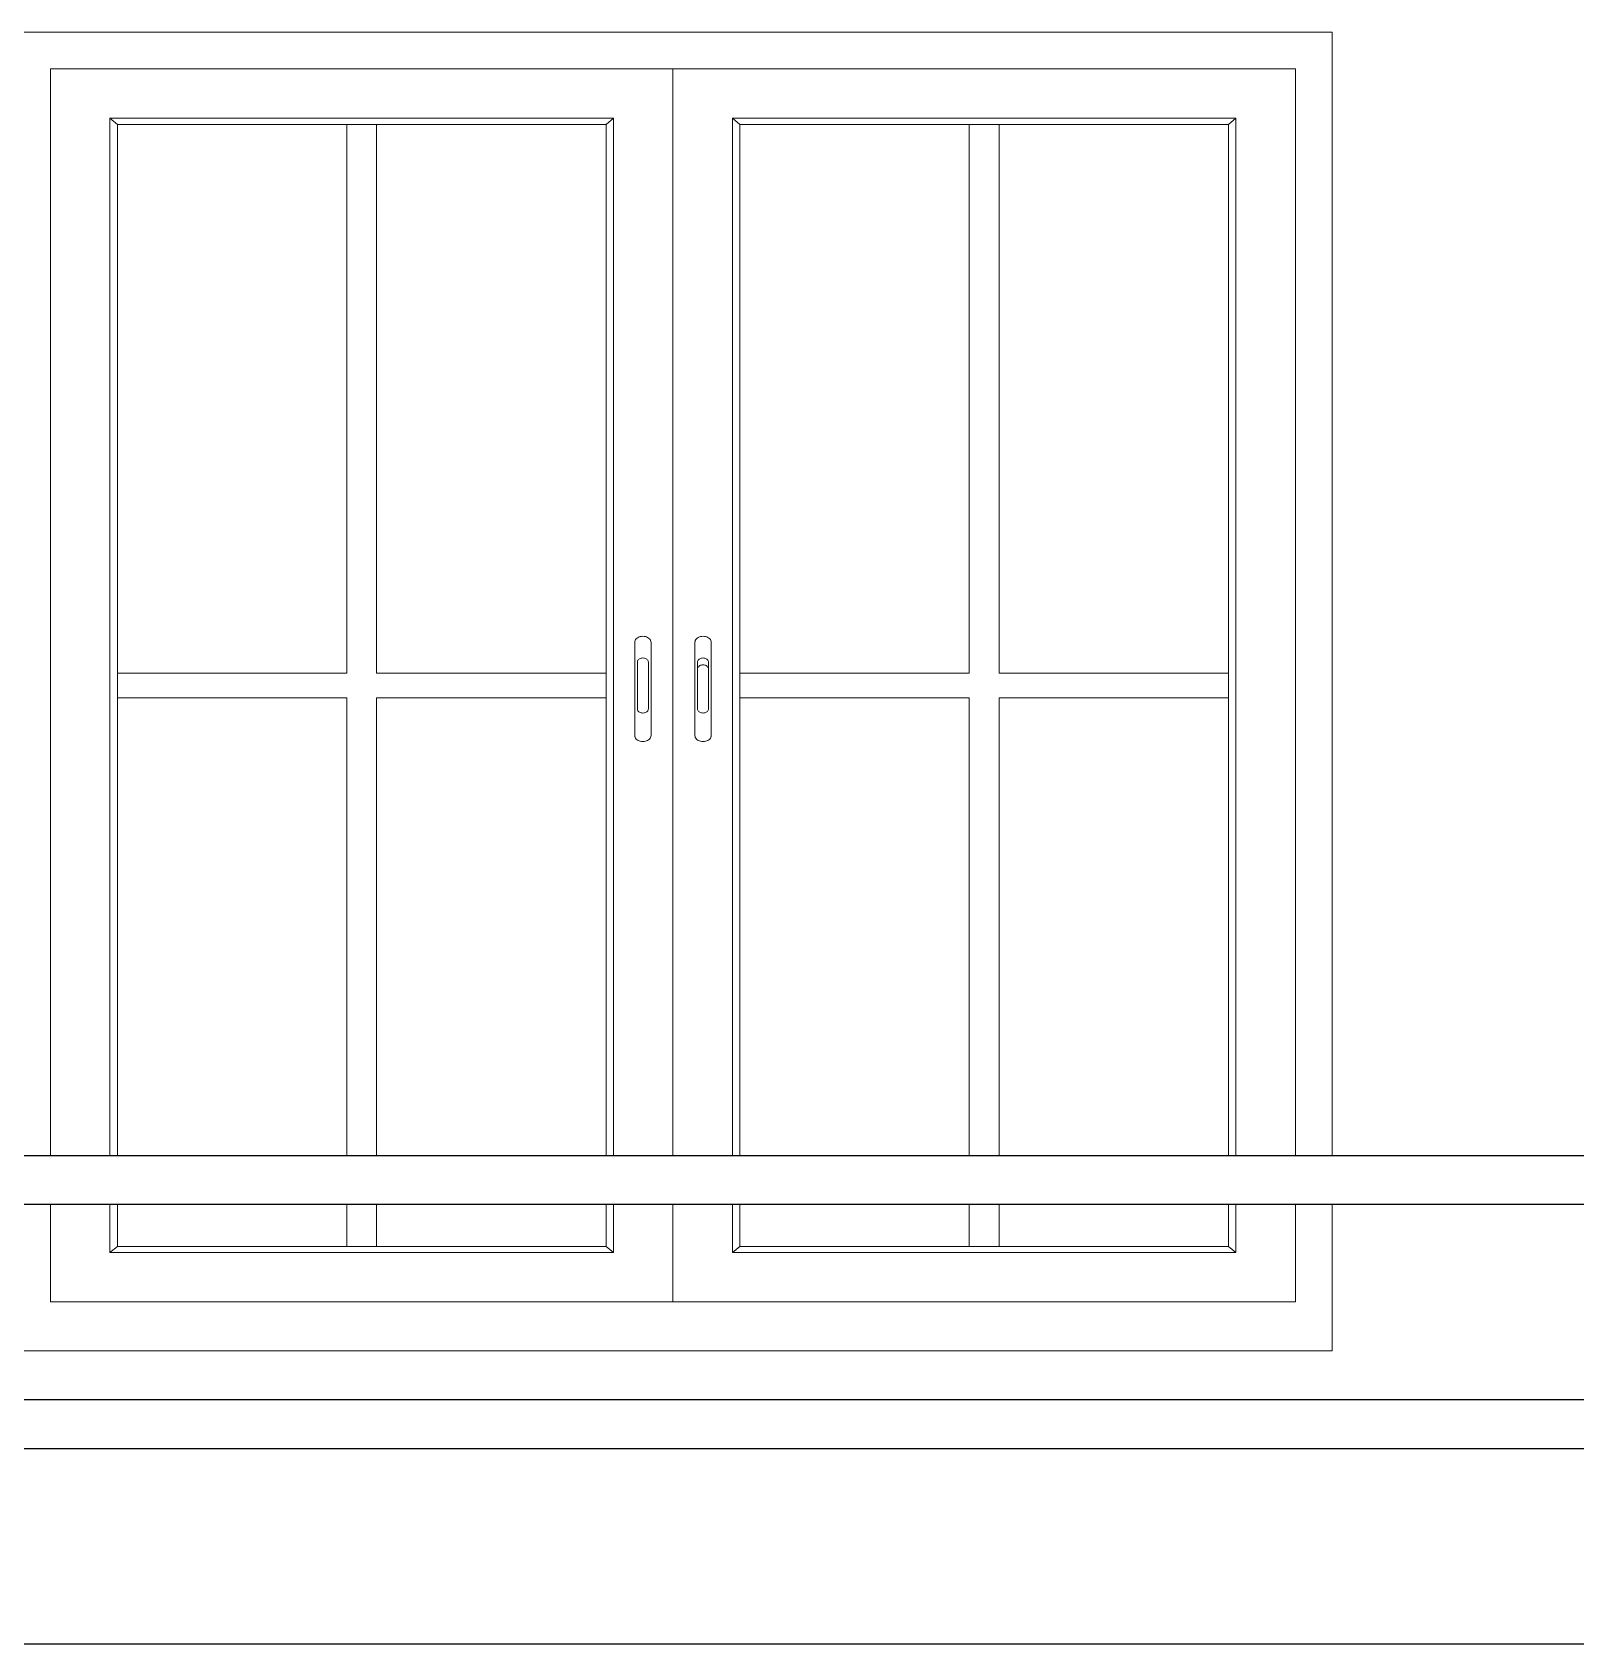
# Model space of a CAD drawing. Header units: inches. Extents: x -10117506 to -5032697, y -6529230 to -3254494.
# Drawn here: x -5047708.4 to -5047645.1, y -3261609.2 to -3261543.2 of the extents above; entities that cross this region are included whole.
import ezdxf

# ---------------------------------------------------------------- set-up
doc = ezdxf.new("R2010")
doc.units = ezdxf.units.IN
doc.header["$LTSCALE"] = 2
doc.header["$MEASUREMENT"] = 0
doc.layers.get('0').update_dxf_attribs({"linetype": 'CONTINUOUS'})
doc.layers.add('window', color=4, linetype='CONTINUOUS', lineweight=13)

msp = doc.modelspace()

# ---------------------------------------------------------------- linework, layer by layer
at = {"ltscale": 0.5}
for p, q in [((-5047949.053, -3261589.209), (-5047524.375, -3261589.209)), ((-5047927.133, -3261591.209), (-5047524.375, -3261591.209)), ((-5047927.133, -3261599.209), (-5047524.375, -3261599.209)), ((-5047927.133, -3261601.209), (-5047524.375, -3261601.209)), ((-5047927.133, -3261609.209), (-5047524.375, -3261609.209))]:
    msp.add_line(p, q, dxfattribs=at)
at = {"layer": 'window'}
for p, q in [((-5047655.133, -3261543.209), (-5047745.133, -3261543.209)), ((-5047655.133, -3261589.209), (-5047655.133, -3261543.209)), ((-5047707.633, -3261544.709), (-5047707.633, -3261589.209)), ((-5047656.633, -3261544.709), (-5047707.633, -3261544.709)), ((-5047682.133, -3261544.709), (-5047682.133, -3261589.209)), ((-5047656.633, -3261589.209), (-5047656.633, -3261544.709)), ((-5047684.567, -3261546.732), (-5047705.2, -3261546.732)), ((-5047705.2, -3261546.732), (-5047705.2, -3261589.209)), ((-5047704.895, -3261546.985), (-5047705.2, -3261546.732)), ((-5047704.895, -3261546.985), (-5047704.895, -3261589.209)), ((-5047704.895, -3261546.985), (-5047684.871, -3261546.985)), ((-5047695.492, -3261546.985), (-5047695.492, -3261569.453)), ((-5047694.275, -3261546.985), (-5047694.275, -3261569.453)), ((-5047684.871, -3261546.985), (-5047684.567, -3261546.732)), ((-5047684.871, -3261589.209), (-5047684.871, -3261546.985)), ((-5047684.567, -3261589.209), (-5047684.567, -3261546.732)), ((-5047679.7, -3261589.209), (-5047679.7, -3261546.732)), ((-5047679.7, -3261546.732), (-5047659.067, -3261546.732)), ((-5047679.395, -3261546.985), (-5047679.7, -3261546.732)), ((-5047679.395, -3261589.209), (-5047679.395, -3261546.985)), ((-5047659.371, -3261546.985), (-5047679.395, -3261546.985)), ((-5047669.992, -3261546.985), (-5047669.992, -3261569.453)), ((-5047668.775, -3261546.985), (-5047668.775, -3261569.453)), ((-5047659.371, -3261546.985), (-5047659.067, -3261546.732)), ((-5047659.371, -3261546.985), (-5047659.371, -3261589.209)), ((-5047659.067, -3261546.732), (-5047659.067, -3261589.209)), ((-5047683.697, -3261568.157), (-5047683.702, -3261568.196)), ((-5047683.702, -3261568.196), (-5047683.702, -3261572.011)), ((-5047683.697, -3261568.157), (-5047683.685, -3261568.119)), ((-5047683.685, -3261568.119), (-5047683.665, -3261568.083)), ((-5047683.665, -3261568.083), (-5047683.638, -3261568.05)), ((-5047683.604, -3261568.02), (-5047683.638, -3261568.05)), ((-5047683.564, -3261567.995), (-5047683.604, -3261568.02)), ((-5047683.519, -3261567.975), (-5047683.564, -3261567.995)), ((-5047683.47, -3261567.96), (-5047683.519, -3261567.975)), ((-5047683.419, -3261567.95), (-5047683.47, -3261567.96)), ((-5047683.419, -3261567.95), (-5047683.367, -3261567.947)), ((-5047683.367, -3261567.947), (-5047683.315, -3261567.95)), ((-5047683.315, -3261567.95), (-5047683.264, -3261567.96)), ((-5047683.264, -3261567.96), (-5047683.215, -3261567.975)), ((-5047683.17, -3261567.995), (-5047683.215, -3261567.975)), ((-5047683.17, -3261567.995), (-5047683.13, -3261568.02)), ((-5047683.13, -3261568.02), (-5047683.096, -3261568.05)), ((-5047683.069, -3261568.083), (-5047683.096, -3261568.05)), ((-5047683.049, -3261568.119), (-5047683.069, -3261568.083)), ((-5047683.036, -3261568.157), (-5047683.049, -3261568.119)), ((-5047683.032, -3261568.196), (-5047683.049, -3261568.119)), ((-5047683.032, -3261568.196), (-5047683.036, -3261568.157)), ((-5047683.032, -3261572.011), (-5047683.032, -3261568.196)), ((-5047681.234, -3261568.196), (-5047681.218, -3261568.119)), ((-5047681.234, -3261568.196), (-5047681.23, -3261568.157)), ((-5047681.234, -3261572.011), (-5047681.234, -3261568.196)), ((-5047681.23, -3261568.157), (-5047681.218, -3261568.119)), ((-5047681.218, -3261568.119), (-5047681.198, -3261568.083)), ((-5047681.198, -3261568.083), (-5047681.17, -3261568.05)), ((-5047681.17, -3261568.05), (-5047681.136, -3261568.02)), ((-5047681.136, -3261568.02), (-5047681.096, -3261567.995)), ((-5047681.096, -3261567.995), (-5047681.052, -3261567.975)), ((-5047681.052, -3261567.975), (-5047681.003, -3261567.96)), ((-5047681.003, -3261567.96), (-5047680.952, -3261567.95)), ((-5047680.952, -3261567.95), (-5047680.9, -3261567.947)), ((-5047680.9, -3261567.947), (-5047680.847, -3261567.95)), ((-5047680.847, -3261567.95), (-5047680.796, -3261567.96)), ((-5047680.796, -3261567.96), (-5047680.748, -3261567.975)), ((-5047680.748, -3261567.975), (-5047680.703, -3261567.995)), ((-5047680.703, -3261567.995), (-5047680.663, -3261568.02)), ((-5047680.663, -3261568.02), (-5047680.629, -3261568.05)), ((-5047680.629, -3261568.05), (-5047680.602, -3261568.083)), ((-5047680.602, -3261568.083), (-5047680.581, -3261568.119)), ((-5047680.581, -3261568.119), (-5047680.569, -3261568.157)), ((-5047680.569, -3261568.157), (-5047680.565, -3261568.196)), ((-5047680.565, -3261568.196), (-5047680.565, -3261572.011)), ((-5047683.499, -3261568.869), (-5047683.469, -3261568.855)), ((-5047683.469, -3261568.855), (-5047683.436, -3261568.845)), ((-5047683.436, -3261568.845), (-5047683.402, -3261568.839)), ((-5047683.402, -3261568.839), (-5047683.367, -3261568.837)), ((-5047683.367, -3261568.837), (-5047683.332, -3261568.839)), ((-5047683.332, -3261568.839), (-5047683.297, -3261568.845)), ((-5047683.297, -3261568.845), (-5047683.265, -3261568.855)), ((-5047683.265, -3261568.855), (-5047683.235, -3261568.869)), ((-5047681.002, -3261568.855), (-5047681.032, -3261568.869)), ((-5047680.969, -3261568.845), (-5047681.002, -3261568.855)), ((-5047680.935, -3261568.839), (-5047680.969, -3261568.845)), ((-5047680.9, -3261568.837), (-5047680.935, -3261568.839)), ((-5047680.865, -3261568.839), (-5047680.9, -3261568.837)), ((-5047680.83, -3261568.845), (-5047680.865, -3261568.839)), ((-5047680.798, -3261568.855), (-5047680.83, -3261568.845)), ((-5047680.768, -3261568.869), (-5047680.798, -3261568.855)), ((-5047695.492, -3261569.453), (-5047704.895, -3261569.453)), ((-5047684.871, -3261569.453), (-5047694.275, -3261569.453)), ((-5047683.592, -3261569.004), (-5047683.589, -3261568.978)), ((-5047683.592, -3261570.924), (-5047683.592, -3261569.004)), ((-5047683.589, -3261568.978), (-5047683.581, -3261568.952)), ((-5047683.581, -3261568.952), (-5047683.567, -3261568.928)), ((-5047683.567, -3261568.928), (-5047683.549, -3261568.906)), ((-5047683.549, -3261568.906), (-5047683.526, -3261568.886)), ((-5047683.526, -3261568.886), (-5047683.499, -3261568.869)), ((-5047683.235, -3261568.869), (-5047683.208, -3261568.886)), ((-5047683.208, -3261568.886), (-5047683.185, -3261568.906)), ((-5047683.185, -3261568.906), (-5047683.167, -3261568.928)), ((-5047683.167, -3261568.928), (-5047683.153, -3261568.952)), ((-5047683.153, -3261568.952), (-5047683.145, -3261568.978)), ((-5047683.145, -3261568.978), (-5047683.142, -3261569.004)), ((-5047683.142, -3261569.004), (-5047683.142, -3261570.924)), ((-5047681.122, -3261568.978), (-5047681.125, -3261569.004)), ((-5047681.125, -3261570.924), (-5047681.125, -3261569.004)), ((-5047681.122, -3261569.258), (-5047681.125, -3261569.284)), ((-5047681.114, -3261568.952), (-5047681.122, -3261568.978)), ((-5047681.114, -3261569.232), (-5047681.122, -3261569.258)), ((-5047681.1, -3261568.928), (-5047681.114, -3261568.952)), ((-5047681.1, -3261569.208), (-5047681.114, -3261569.232)), ((-5047681.082, -3261568.906), (-5047681.1, -3261568.928)), ((-5047681.082, -3261569.186), (-5047681.1, -3261569.208)), ((-5047681.059, -3261568.886), (-5047681.082, -3261568.906)), ((-5047681.059, -3261569.166), (-5047681.082, -3261569.186)), ((-5047681.032, -3261568.869), (-5047681.059, -3261568.886)), ((-5047681.032, -3261569.149), (-5047681.059, -3261569.166)), ((-5047681.002, -3261569.135), (-5047681.032, -3261569.149)), ((-5047680.969, -3261569.125), (-5047681.002, -3261569.135)), ((-5047680.935, -3261569.119), (-5047680.969, -3261569.125)), ((-5047680.9, -3261569.117), (-5047680.935, -3261569.119)), ((-5047680.865, -3261569.119), (-5047680.9, -3261569.117)), ((-5047680.83, -3261569.125), (-5047680.865, -3261569.119)), ((-5047680.798, -3261569.135), (-5047680.83, -3261569.125)), ((-5047680.768, -3261569.149), (-5047680.798, -3261569.135)), ((-5047680.741, -3261568.886), (-5047680.768, -3261568.869)), ((-5047680.741, -3261569.166), (-5047680.768, -3261569.149)), ((-5047680.718, -3261568.906), (-5047680.741, -3261568.886)), ((-5047680.718, -3261569.186), (-5047680.741, -3261569.166)), ((-5047680.699, -3261568.928), (-5047680.718, -3261568.906)), ((-5047680.699, -3261569.208), (-5047680.718, -3261569.186)), ((-5047680.686, -3261568.952), (-5047680.699, -3261568.928)), ((-5047680.686, -3261569.232), (-5047680.699, -3261569.208)), ((-5047680.678, -3261568.978), (-5047680.686, -3261568.952)), ((-5047680.678, -3261569.258), (-5047680.686, -3261569.232)), ((-5047680.675, -3261569.004), (-5047680.678, -3261568.978)), ((-5047680.675, -3261569.284), (-5047680.678, -3261569.258)), ((-5047680.675, -3261569.284), (-5047680.675, -3261569.004)), ((-5047680.675, -3261570.924), (-5047680.675, -3261569.284)), ((-5047679.395, -3261569.453), (-5047669.992, -3261569.453)), ((-5047668.775, -3261569.453), (-5047659.371, -3261569.453)), ((-5047695.492, -3261570.465), (-5047704.895, -3261570.465)), ((-5047695.492, -3261570.465), (-5047695.492, -3261589.209)), ((-5047694.275, -3261570.465), (-5047694.275, -3261589.209)), ((-5047684.871, -3261570.465), (-5047694.275, -3261570.465)), ((-5047679.395, -3261570.465), (-5047669.992, -3261570.465)), ((-5047669.992, -3261570.465), (-5047669.992, -3261589.209)), ((-5047668.775, -3261570.465), (-5047659.371, -3261570.465)), ((-5047668.775, -3261570.465), (-5047668.775, -3261589.209)), ((-5047683.592, -3261570.924), (-5047683.589, -3261570.951)), ((-5047683.589, -3261570.951), (-5047683.581, -3261570.976)), ((-5047683.581, -3261570.976), (-5047683.567, -3261571)), ((-5047683.567, -3261571), (-5047683.549, -3261571.023)), ((-5047683.549, -3261571.023), (-5047683.526, -3261571.043)), ((-5047683.526, -3261571.043), (-5047683.499, -3261571.06)), ((-5047683.499, -3261571.06), (-5047683.469, -3261571.073)), ((-5047683.469, -3261571.073), (-5047683.436, -3261571.083)), ((-5047683.436, -3261571.083), (-5047683.402, -3261571.089)), ((-5047683.402, -3261571.089), (-5047683.367, -3261571.091)), ((-5047683.367, -3261571.091), (-5047683.332, -3261571.089)), ((-5047683.332, -3261571.089), (-5047683.297, -3261571.083)), ((-5047683.297, -3261571.083), (-5047683.265, -3261571.073)), ((-5047683.265, -3261571.073), (-5047683.235, -3261571.06)), ((-5047683.235, -3261571.06), (-5047683.208, -3261571.043)), ((-5047683.208, -3261571.043), (-5047683.185, -3261571.023)), ((-5047683.185, -3261571.023), (-5047683.167, -3261571)), ((-5047683.167, -3261571), (-5047683.153, -3261570.976)), ((-5047683.153, -3261570.976), (-5047683.145, -3261570.951)), ((-5047683.145, -3261570.951), (-5047683.142, -3261570.924)), ((-5047681.122, -3261570.951), (-5047681.125, -3261570.924)), ((-5047681.114, -3261570.976), (-5047681.122, -3261570.951)), ((-5047681.1, -3261571), (-5047681.114, -3261570.976)), ((-5047681.082, -3261571.023), (-5047681.1, -3261571)), ((-5047681.059, -3261571.043), (-5047681.082, -3261571.023)), ((-5047681.032, -3261571.06), (-5047681.059, -3261571.043)), ((-5047681.002, -3261571.073), (-5047681.032, -3261571.06)), ((-5047680.969, -3261571.083), (-5047681.002, -3261571.073)), ((-5047680.935, -3261571.089), (-5047680.969, -3261571.083)), ((-5047680.9, -3261571.091), (-5047680.935, -3261571.089)), ((-5047680.865, -3261571.089), (-5047680.9, -3261571.091)), ((-5047680.83, -3261571.083), (-5047680.865, -3261571.089)), ((-5047680.798, -3261571.073), (-5047680.83, -3261571.083)), ((-5047680.768, -3261571.06), (-5047680.798, -3261571.073)), ((-5047680.741, -3261571.043), (-5047680.768, -3261571.06)), ((-5047680.718, -3261571.023), (-5047680.741, -3261571.043)), ((-5047680.699, -3261571), (-5047680.718, -3261571.023)), ((-5047680.686, -3261570.976), (-5047680.699, -3261571)), ((-5047680.678, -3261570.951), (-5047680.686, -3261570.976)), ((-5047680.675, -3261570.924), (-5047680.678, -3261570.951)), ((-5047683.697, -3261572.05), (-5047683.702, -3261572.011)), ((-5047683.702, -3261572.011), (-5047683.685, -3261572.088)), ((-5047683.697, -3261572.05), (-5047683.685, -3261572.088)), ((-5047683.685, -3261572.088), (-5047683.665, -3261572.124)), ((-5047683.638, -3261572.157), (-5047683.665, -3261572.124)), ((-5047683.604, -3261572.187), (-5047683.638, -3261572.157)), ((-5047683.096, -3261572.157), (-5047683.13, -3261572.187)), ((-5047683.069, -3261572.124), (-5047683.096, -3261572.157)), ((-5047683.049, -3261572.088), (-5047683.069, -3261572.124)), ((-5047683.049, -3261572.088), (-5047683.036, -3261572.05)), ((-5047683.036, -3261572.05), (-5047683.032, -3261572.011)), ((-5047681.23, -3261572.05), (-5047681.234, -3261572.011)), ((-5047681.218, -3261572.088), (-5047681.23, -3261572.05)), ((-5047681.198, -3261572.124), (-5047681.218, -3261572.088)), ((-5047681.17, -3261572.157), (-5047681.198, -3261572.124)), ((-5047681.136, -3261572.187), (-5047681.17, -3261572.157)), ((-5047680.629, -3261572.157), (-5047680.663, -3261572.187)), ((-5047680.602, -3261572.124), (-5047680.629, -3261572.157)), ((-5047680.581, -3261572.088), (-5047680.602, -3261572.124)), ((-5047680.565, -3261572.011), (-5047680.581, -3261572.088)), ((-5047680.569, -3261572.05), (-5047680.581, -3261572.088)), ((-5047680.569, -3261572.05), (-5047680.565, -3261572.011)), ((-5047683.564, -3261572.212), (-5047683.604, -3261572.187)), ((-5047683.564, -3261572.212), (-5047683.519, -3261572.233)), ((-5047683.519, -3261572.233), (-5047683.47, -3261572.248)), ((-5047683.419, -3261572.257), (-5047683.47, -3261572.248)), ((-5047683.367, -3261572.26), (-5047683.419, -3261572.257)), ((-5047683.367, -3261572.26), (-5047683.315, -3261572.257)), ((-5047683.315, -3261572.257), (-5047683.264, -3261572.248)), ((-5047683.215, -3261572.233), (-5047683.264, -3261572.248)), ((-5047683.215, -3261572.233), (-5047683.17, -3261572.212)), ((-5047683.17, -3261572.212), (-5047683.13, -3261572.187)), ((-5047681.096, -3261572.212), (-5047681.136, -3261572.187)), ((-5047681.052, -3261572.233), (-5047681.096, -3261572.212)), ((-5047681.003, -3261572.248), (-5047681.052, -3261572.233)), ((-5047680.952, -3261572.257), (-5047681.003, -3261572.248)), ((-5047680.9, -3261572.26), (-5047680.952, -3261572.257)), ((-5047680.847, -3261572.257), (-5047680.9, -3261572.26)), ((-5047680.796, -3261572.248), (-5047680.847, -3261572.257)), ((-5047680.748, -3261572.233), (-5047680.796, -3261572.248)), ((-5047680.703, -3261572.212), (-5047680.748, -3261572.233)), ((-5047680.663, -3261572.187), (-5047680.703, -3261572.212)), ((-5047707.633, -3261591.209), (-5047707.633, -3261595.209)), ((-5047705.2, -3261591.209), (-5047705.2, -3261593.185)), ((-5047704.895, -3261591.209), (-5047704.895, -3261592.933)), ((-5047695.492, -3261591.209), (-5047695.492, -3261592.933)), ((-5047694.275, -3261591.209), (-5047694.275, -3261592.933)), ((-5047684.871, -3261592.933), (-5047684.871, -3261591.209)), ((-5047684.567, -3261593.185), (-5047684.567, -3261591.209)), ((-5047682.133, -3261591.209), (-5047682.133, -3261595.209)), ((-5047679.7, -3261593.185), (-5047679.7, -3261591.209)), ((-5047679.395, -3261592.933), (-5047679.395, -3261591.209)), ((-5047669.992, -3261591.209), (-5047669.992, -3261592.933)), ((-5047668.775, -3261591.209), (-5047668.775, -3261592.933)), ((-5047659.371, -3261591.209), (-5047659.371, -3261592.933)), ((-5047659.067, -3261591.209), (-5047659.067, -3261593.185)), ((-5047656.633, -3261595.209), (-5047656.633, -3261591.209)), ((-5047655.133, -3261597.209), (-5047655.133, -3261591.209)), ((-5047705.2, -3261593.185), (-5047704.895, -3261592.933)), ((-5047705.2, -3261593.185), (-5047684.567, -3261593.185)), ((-5047704.895, -3261592.933), (-5047684.871, -3261592.933)), ((-5047684.567, -3261593.185), (-5047684.871, -3261592.933)), ((-5047679.7, -3261593.185), (-5047679.395, -3261592.933)), ((-5047659.067, -3261593.185), (-5047679.7, -3261593.185)), ((-5047659.371, -3261592.933), (-5047679.395, -3261592.933)), ((-5047659.371, -3261592.933), (-5047659.067, -3261593.185)), ((-5047707.633, -3261595.209), (-5047656.633, -3261595.209)), ((-5047655.133, -3261597.209), (-5047709.133, -3261597.209))]:
    msp.add_line(p, q, dxfattribs=at)

doc.saveas('drawing.dxf')
